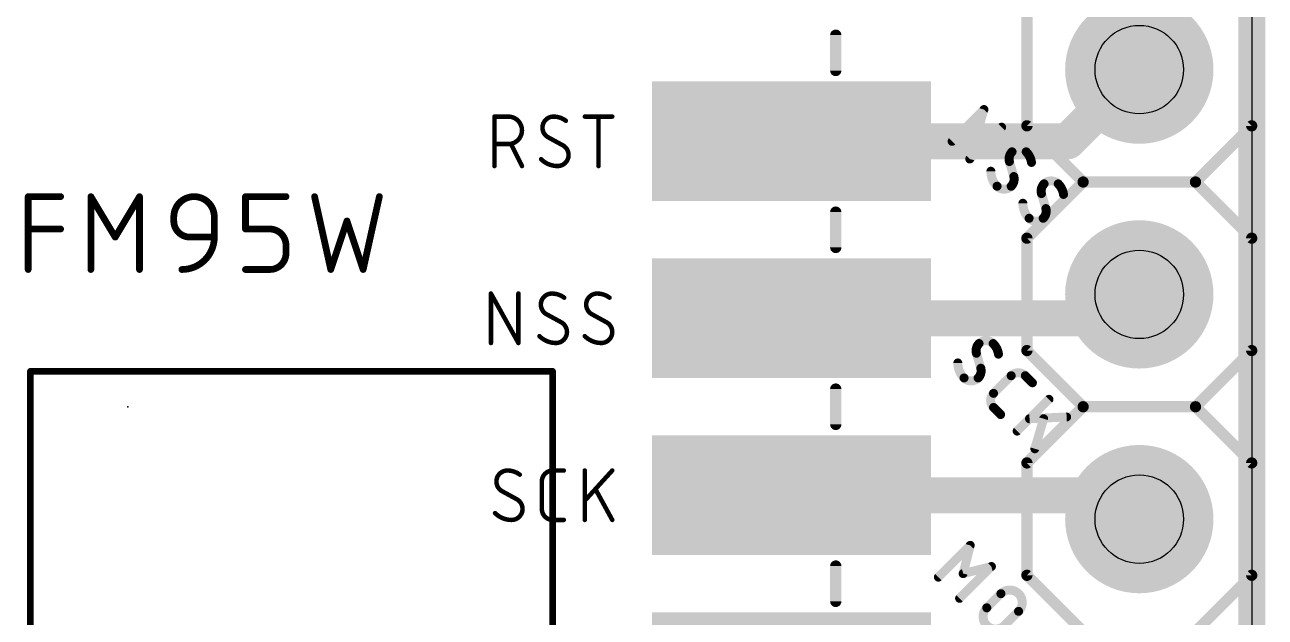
# Model space of a CAD drawing. Extents: x 37.9 to 63.7, y 29.1 to 56.
# Drawn here: x 49.64 to 63.65, y 36.99 to 43.69 of the extents above; entities that cross this region are included whole.
import ezdxf

# ---------------------------------------------------------------- set-up
doc = ezdxf.new("R2010")
doc.units = 0
for name, color, linetype in [('1', 12, 'CONTINUOUS'), ('16', 132, 'CONTINUOUS'), ('17', 122, 'CONTINUOUS'), ('20', 31, 'CONTINUOUS'), ('21', 251, 'CONTINUOUS'), ('22', 251, 'CONTINUOUS'), ('23', 53, 'CONTINUOUS'), ('29', 251, 'CONTINUOUS'), ('30', 251, 'CONTINUOUS'), ('31', 251, 'CONTINUOUS'), ('44', 251, 'CONTINUOUS'), ('51', 251, 'CONTINUOUS')]:
    doc.layers.add(name, color=color, linetype=linetype)

# ---------------------------------------------------------------- blocks, each defined once
blk = doc.blocks.new('RECT')
blk.add_solid([(-0.5, -0.5), (0.5, -0.5), (-0.5, 0.5), (0.5, 0.5)])
blk = doc.blocks.new('ROUNDP')
at = {"const_width": 0.5}
blk.add_lwpolyline([(0, -0.25, 1), (0, 0.25, 1), (0, -0.25)], format="xyb", dxfattribs=at)

msp = doc.modelspace()

# ---------------------------------------------------------------- linework, layer by layer
at = {"layer": '1'}
for points, const_width in [([(63.5, 49.53), (63.5, 29.21)], 0.3048), ([(61.4208, 42.37), (62.23, 43.1792)], 0.4064), ([(62.23, 43.18), (62.23, 43.1792)], 0.4064), ([(58.3, 42.37), (61.4208, 42.37)], 0.4064), ([(61.9608, 40.37), (62.23, 40.6392)], 0.4064), ([(62.23, 40.64), (62.23, 40.6392)], 0.4064), ([(58.3, 40.37), (61.9608, 40.37)], 0.4064), ([(58.3, 38.37), (61.96, 38.37)], 0.4064), ([(61.96, 38.37), (62.23, 38.1)], 0.4064)]:
    msp.add_lwpolyline(points, dxfattribs=dict(at, const_width=const_width))
at = {"layer": '1', "const_width": 0.2032}
for points in [[(62.3316, 43.18, 1), (62.1284, 43.18)], [(62.3018, 43.1074, 1), (62.1582, 43.251)], [(62.1284, 43.1792, 1), (62.3316, 43.1792)], [(58.3, 42.4716, 1), (58.3, 42.2684)], [(61.349, 42.4418, 1), (61.4926, 42.2982)], [(61.4208, 42.2684, 1), (61.4208, 42.4716)], [(62.3316, 40.64, 1), (62.1284, 40.64)], [(62.3018, 40.5674, 1), (62.1582, 40.711)], [(62.1284, 40.6392, 1), (62.3316, 40.6392)], [(58.3, 40.4716, 1), (58.3, 40.2684)], [(61.889, 40.4418, 1), (62.0326, 40.2982)], [(61.9608, 40.2684, 1), (61.9608, 40.4716)], [(58.3, 38.4716, 1), (58.3, 38.2684)], [(62.0318, 38.4418, 1), (61.8882, 38.2982)], [(61.96, 38.2684, 1), (61.96, 38.4716)], [(62.1582, 38.0282, 1), (62.3018, 38.1718)]]:
    msp.add_lwpolyline(points, format="xyb", dxfattribs=at)
at = {"layer": '16', "const_width": 0.3048}
msp.add_lwpolyline([(63.5, 49.53), (63.5, 29.21)], dxfattribs=at)
at = {"layer": '20'}
msp.add_line((63.5, 49.53), (63.5, 29.21), dxfattribs=at)
at = {"layer": '21'}
for points, const_width in [([(58.8, 43.17), (58.8, 43.57)], 0.127), ([(60.1147, 42.3699), (60.4739, 42.7291)], 0.1016), ([(60.4739, 42.7291), (60.3143, 42.1703)], 0.1016), ([(60.3143, 42.1703), (60.6735, 42.5296)], 0.1016), ([(60.812, 41.972), (60.7621, 42.1416)], 0.1016), ([(61.1741, 41.6099), (61.1242, 41.7795)], 0.1016), ([(58.8, 41.17), (58.8, 41.57)], 0.127), ([(60.439, 39.805), (60.3891, 39.9746)], 0.1016), ([(49.7, 33.87), (49.7, 39.77)], 0.0762), ([(49.7, 39.77), (55.6, 39.77)], 0.0762), ([(55.6, 39.77), (55.6, 33.87)], 0.0762), ([(60.5828, 39.5215), (60.7823, 39.721)], 0.1016), ([(60.942, 39.721), (61.0218, 39.6412)], 0.1016), ([(58.8, 39.17), (58.8, 39.57)], 0.127), ([(60.6626, 39.282), (60.5828, 39.3618)], 0.1016), ([(60.8498, 39.0948), (61.209, 39.4541)], 0.1016), ([(61.4085, 39.2545), (60.9895, 39.2345)], 0.1016), ([(61.0493, 38.8953), (61.1491, 39.2345)], 0.1016), ([(59.9601, 37.4445), (60.3193, 37.8037)], 0.1016), ([(60.3193, 37.8037), (60.2395, 37.4844)], 0.1016), ([(58.8, 37.17), (58.8, 37.57)], 0.127), ([(60.5588, 37.5643), (60.1996, 37.2051)], 0.1016), ([(60.2395, 37.4844), (60.5588, 37.5643)], 0.1016), ([(60.5066, 37.0976), (60.6662, 37.2573)], 0.1016), ([(60.8658, 37.0577), (60.7061, 36.898)], 0.1016)]:
    msp.add_lwpolyline(points, dxfattribs=dict(at, const_width=const_width))
for points, const_width in [([(58.8318, 43.57, 1), (58.7683, 43.57)], 0.0635), ([(58.7683, 43.17, 1), (58.8318, 43.17)], 0.0635), ([(60.4984, 42.7221, 1), (60.4495, 42.7361)], 0.0508), ([(60.4919, 42.7112, 1), (60.456, 42.7471)], 0.0508), ([(60.6915, 42.5116, 1), (60.6555, 42.5475)], 0.0508), ([(60.0968, 42.3879, 1), (60.1327, 42.3519)], 0.0508), ([(60.9517, 42.2514, 0.4142), (60.792, 42.2514)], 0.1016), ([(60.2963, 42.1883, 1), (60.3322, 42.1524)], 0.0508), ([(60.2899, 42.1773, 1), (60.3387, 42.1634)], 0.0508), ([(60.792, 42.2514, 0.2656), (60.7621, 42.1416)], 0.1016), ([(60.7865, 42.1488, 1), (60.7377, 42.1344)], 0.0508), ([(60.7741, 42.2693, 1), (60.81, 42.2334)], 0.0508), ([(60.81, 42.2334, 1), (60.7741, 42.2693)], 0.0508), ([(61.0115, 42.1316, 0.1623), (60.9517, 42.2514)], 0.1016), ([(60.9696, 42.2693, 1), (60.9337, 42.2334)], 0.0508), ([(60.9337, 42.2334, 1), (60.9696, 42.2693)], 0.0508), ([(60.578, 42.0317, 1), (60.5272, 42.032)], 0.0508), ([(60.5526, 42.0318, 0.2), (60.6224, 41.8622)], 0.1016), ([(60.7375, 42.1353, 1), (60.7867, 42.148)], 0.0508), ([(60.9864, 42.128, 1), (61.0367, 42.1352)], 0.0508), ([(60.6404, 41.8802, 1), (60.6044, 41.8443)], 0.0508), ([(60.6224, 41.8622, 0.4142), (60.7821, 41.8622)], 0.1016), ([(60.7821, 41.8622, 0.2656), (60.812, 41.972)], 0.1016), ([(60.8, 41.8443, 1), (60.7641, 41.8802)], 0.0508), ([(60.8366, 41.9783, 1), (60.7874, 41.9656)], 0.0508), ([(60.7876, 41.9648, 1), (60.8363, 41.9791)], 0.0508), ([(61.1541, 41.8893, 0.2656), (61.1242, 41.7795)], 0.1016), ([(61.3138, 41.8893, 0.4142), (61.1541, 41.8893)], 0.1016), ([(61.1361, 41.9072, 1), (61.1721, 41.8713)], 0.0508), ([(61.1721, 41.8713, 1), (61.1361, 41.9072)], 0.0508), ([(61.3736, 41.7695, 0.1623), (61.3138, 41.8893)], 0.1016), ([(61.3317, 41.9072, 1), (61.2958, 41.8713)], 0.0508), ([(61.2958, 41.8713, 1), (61.3317, 41.9072)], 0.0508), ([(60.6044, 41.8443, 1), (60.6404, 41.8802)], 0.0508), ([(60.7641, 41.8802, 1), (60.8, 41.8443)], 0.0508), ([(61.1485, 41.7867, 1), (61.0998, 41.7724)], 0.0508), ([(61.0996, 41.7732, 1), (61.1488, 41.7859)], 0.0508), ([(61.3485, 41.766, 1), (61.3988, 41.7731)], 0.0508), ([(58.8318, 41.57, 1), (58.7683, 41.57)], 0.0635), ([(60.9146, 41.6698, 0.2), (60.9845, 41.5001)], 0.1016), ([(60.94, 41.6697, 1), (60.8892, 41.6699)], 0.0508), ([(61.1441, 41.5001, 0.2656), (61.1741, 41.6099)], 0.1016), ([(61.1987, 41.6163, 1), (61.1495, 41.6035)], 0.0508), ([(61.1497, 41.6027, 1), (61.1984, 41.6171)], 0.0508), ([(60.9845, 41.5001, 0.4142), (61.1441, 41.5001)], 0.1016), ([(61.0024, 41.5181, 1), (60.9665, 41.4822)], 0.0508), ([(60.9665, 41.4822, 1), (61.0024, 41.5181)], 0.0508), ([(61.1262, 41.5181, 1), (61.1621, 41.4822)], 0.0508), ([(61.1621, 41.4822, 1), (61.1262, 41.5181)], 0.0508), ([(58.7683, 41.17, 1), (58.8318, 41.17)], 0.0635), ([(60.4191, 40.0843, 0.2656), (60.3891, 39.9746)], 0.1016), ([(60.5787, 40.0843, 0.4142), (60.4191, 40.0843)], 0.1016), ([(60.4011, 40.1023, 1), (60.437, 40.0664)], 0.0508), ([(60.437, 40.0664, 1), (60.4011, 40.1023)], 0.0508), ([(60.5967, 40.1023, 1), (60.5607, 40.0664)], 0.0508), ([(60.6386, 39.9646, 0.1623), (60.5787, 40.0843)], 0.1016), ([(60.5607, 40.0664, 1), (60.5967, 40.1023)], 0.0508), ([(60.4135, 39.9818, 1), (60.3647, 39.9674)], 0.0508), ([(60.3645, 39.9682, 1), (60.4137, 39.9809)], 0.0508), ([(60.6134, 39.961, 1), (60.6637, 39.9682)], 0.0508), ([(49.7191, 39.77, 1), (49.681, 39.77)], 0.0381), ([(49.7, 39.7891, 1), (49.7, 39.751)], 0.0381), ([(55.6191, 39.77, 1), (55.581, 39.77)], 0.0381), ([(55.6, 39.751, 1), (55.6, 39.7891)], 0.0381), ([(60.1796, 39.8648, 0.2), (60.2494, 39.6952)], 0.1016), ([(60.205, 39.8647, 1), (60.1542, 39.8649)], 0.0508), ([(60.4091, 39.6952, 0.2656), (60.439, 39.805)], 0.1016), ([(60.4636, 39.8113, 1), (60.4144, 39.7986)], 0.0508), ([(60.4146, 39.7978, 1), (60.4634, 39.8121)], 0.0508), ([(60.2494, 39.6952, 0.4142), (60.4091, 39.6952)], 0.1016), ([(60.2674, 39.7132, 1), (60.2315, 39.6772)], 0.0508), ([(60.2315, 39.6772, 1), (60.2674, 39.7132)], 0.0508), ([(60.3911, 39.7132, 1), (60.427, 39.6772)], 0.0508), ([(60.427, 39.6772, 1), (60.3911, 39.7132)], 0.0508), ([(60.942, 39.721, 0.4142), (60.7823, 39.721)], 0.1016), ([(60.7644, 39.739, 1), (60.8003, 39.7031)], 0.0508), ([(60.8003, 39.7031, 1), (60.7644, 39.739)], 0.0508), ([(60.96, 39.739, 1), (60.924, 39.7031)], 0.0508), ([(60.924, 39.7031, 1), (60.96, 39.739)], 0.0508), ([(61.0039, 39.6233, 1), (61.0398, 39.6592)], 0.0508), ([(58.8318, 39.57, 1), (58.7683, 39.57)], 0.0635), ([(60.5828, 39.5215, 0.4142), (60.5828, 39.3618)], 0.1016), ([(60.5648, 39.5394, 1), (60.6007, 39.5035)], 0.0508), ([(60.6007, 39.5035, 1), (60.5648, 39.5394)], 0.0508), ([(60.6007, 39.3798, 1), (60.5648, 39.3439)], 0.0508), ([(60.5648, 39.3439, 1), (60.6007, 39.3798)], 0.0508), ([(61.2269, 39.4361, 1), (61.191, 39.472)], 0.0508), ([(60.6446, 39.2641, 1), (60.6806, 39.3)], 0.0508), ([(60.9883, 39.2599, 1), (60.9907, 39.2092)], 0.0508), ([(61.1735, 39.2274, 1), (61.1247, 39.2417)], 0.0508), ([(61.4097, 39.2291, 1), (61.4073, 39.2799)], 0.0508), ([(58.7683, 39.17, 1), (58.8318, 39.17)], 0.0635), ([(60.8318, 39.1128, 1), (60.8677, 39.0769)], 0.0508), ([(61.025, 38.9025, 1), (61.0737, 38.8881)], 0.0508), ([(60.344, 37.7976, 1), (60.2947, 37.8099)], 0.0508), ([(60.3373, 37.7858, 1), (60.3014, 37.8217)], 0.0508), ([(58.8318, 37.57, 1), (58.7683, 37.57)], 0.0635), ([(60.5767, 37.5463, 1), (60.5408, 37.5822)], 0.0508), ([(60.5649, 37.5396, 1), (60.5526, 37.5889)], 0.0508), ([(59.9421, 37.4625, 1), (59.9781, 37.4266)], 0.0508), ([(60.2333, 37.5091, 1), (60.2456, 37.4598)], 0.0508), ([(60.2148, 37.4906, 1), (60.2641, 37.4783)], 0.0508), ([(60.8658, 37.0577, 1), (60.6662, 37.2573)], 0.1016), ([(60.6483, 37.2752, 1), (60.6842, 37.2393)], 0.0508), ([(60.6842, 37.2393, 1), (60.6483, 37.2752)], 0.0508), ([(58.7683, 37.17, 1), (58.8318, 37.17)], 0.0635), ([(60.1816, 37.223, 1), (60.2175, 37.1871)], 0.0508), ([(60.5066, 37.0976, 1), (60.7061, 36.898)], 0.1016), ([(60.5245, 37.0796, 1), (60.4886, 37.1156)], 0.0508), ([(60.4886, 37.1156, 1), (60.5245, 37.0796)], 0.0508), ([(60.8478, 37.0757, 1), (60.8837, 37.0397)], 0.0508), ([(60.8837, 37.0397, 1), (60.8478, 37.0757)], 0.0508)]:
    msp.add_lwpolyline(points, format="xyb", dxfattribs=dict(at, const_width=const_width))
at = {"layer": '22', "const_width": 0.127}
for points in [[(60.96, 42.545), (60.96, 43.815)], [(63.5, 43.815), (63.5, 42.545)], [(61.595, 41.91), (60.96, 42.545)], [(63.5, 42.545), (62.865, 41.91)], [(61.595, 41.91), (60.96, 41.275)], [(62.865, 41.91), (61.595, 41.91)], [(63.5, 41.275), (62.865, 41.91)], [(60.96, 40.005), (60.96, 41.275)], [(63.5, 41.275), (63.5, 40.005)], [(61.595, 39.37), (60.96, 40.005)], [(63.5, 40.005), (62.865, 39.37)], [(60.96, 38.735), (61.595, 39.37)], [(62.865, 39.37), (61.595, 39.37)], [(62.865, 39.37), (63.5, 38.735)], [(60.96, 37.465), (60.96, 38.735)], [(63.5, 38.735), (63.5, 37.465)], [(61.595, 36.83), (60.96, 37.465)], [(63.5, 37.465), (62.865, 36.83)]]:
    msp.add_lwpolyline(points, dxfattribs=at)
at = {"layer": '22', "const_width": 0.0635}
for points in [[(60.9825, 42.5675, 1), (60.9375, 42.5225)], [(63.5225, 42.5225, 1), (63.4775, 42.5675)], [(60.9282, 42.545, 1), (60.9918, 42.545)], [(63.4682, 42.545, 1), (63.5318, 42.545)], [(61.595, 41.9418, 1), (61.595, 41.8783)], [(61.6175, 41.8875, 1), (61.5725, 41.9325)], [(61.5725, 41.8875, 1), (61.6175, 41.9325)], [(62.8875, 41.9325, 1), (62.8425, 41.8875)], [(62.8425, 41.9325, 1), (62.8875, 41.8875)], [(62.865, 41.8783, 1), (62.865, 41.9418)], [(60.9918, 41.275, 1), (60.9282, 41.275)], [(60.9375, 41.2975, 1), (60.9825, 41.2525)], [(63.5318, 41.275, 1), (63.4682, 41.275)], [(63.4775, 41.2525, 1), (63.5225, 41.2975)], [(60.9825, 40.0275, 1), (60.9375, 39.9825)], [(60.9282, 40.005, 1), (60.9918, 40.005)], [(63.4682, 40.005, 1), (63.5318, 40.005)], [(63.5225, 39.9825, 1), (63.4775, 40.0275)], [(61.595, 39.4018, 1), (61.595, 39.3383)], [(61.6175, 39.3475, 1), (61.5725, 39.3925)], [(61.5725, 39.3475, 1), (61.6175, 39.3925)], [(62.8875, 39.3925, 1), (62.8425, 39.3475)], [(62.8425, 39.3925, 1), (62.8875, 39.3475)], [(62.865, 39.3383, 1), (62.865, 39.4018)], [(60.9918, 38.735, 1), (60.9282, 38.735)], [(60.9375, 38.7575, 1), (60.9825, 38.7125)], [(63.5318, 38.735, 1), (63.4682, 38.735)], [(63.4775, 38.7125, 1), (63.5225, 38.7575)], [(60.9825, 37.4875, 1), (60.9375, 37.4425)], [(60.9282, 37.465, 1), (60.9918, 37.465)], [(63.4682, 37.465, 1), (63.5318, 37.465)], [(63.5225, 37.4425, 1), (63.4775, 37.4875)]]:
    msp.add_lwpolyline(points, format="xyb", dxfattribs=at)
at = {"layer": '23'}
msp.add_point((50.8, 39.37), dxfattribs=at)
at = {"layer": '44'}
for centre in [(62.23, 43.18), (62.23, 40.64), (62.23, 38.1)]:
    msp.add_circle(centre, 0.5, dxfattribs=at)
at = {"layer": '51'}
for points, const_width in [([(54.9436, 42.0906), (54.9436, 42.6494)], 0.0508), ([(54.9436, 42.6494), (55.0989, 42.6494)], 0.0508), ([(55.9642, 42.6494), (56.2746, 42.6494)], 0.0508), ([(56.1194, 42.0906), (56.1194, 42.6494)], 0.0508), ([(55.0989, 42.339), (54.9436, 42.339)], 0.0508), ([(55.2541, 42.0906), (55.1299, 42.339)], 0.0508), ([(55.7187, 42.3234), (55.548, 42.4166)], 0.0508), ([(49.6746, 40.9211), (49.6746, 41.7449)], 0.0762), ([(49.6746, 41.7449), (50.0407, 41.7449)], 0.0762), ([(50.3832, 40.9211), (50.3832, 41.7449)], 0.0762), ([(50.3832, 41.7449), (50.6578, 41.2872)], 0.0762), ([(50.6578, 41.2872), (50.9324, 41.7449)], 0.0762), ([(50.9324, 41.7449), (50.9324, 40.9211)], 0.0762), ([(52.1299, 41.3788), (52.1299, 41.7449)], 0.0762), ([(52.1299, 41.7449), (52.5876, 41.7449)], 0.0762), ([(52.9106, 41.7449), (53.0937, 40.9211)], 0.0762), ([(53.4598, 40.9211), (53.6429, 41.7449)], 0.0762), ([(51.3199, 41.4703), (51.3199, 41.5161)], 0.0762), ([(51.7776, 41.5161), (51.7776, 41.2872)], 0.0762), ([(53.0937, 40.9211), (53.2768, 41.4703)], 0.0762), ([(53.2768, 41.4703), (53.4598, 40.9211)], 0.0762), ([(49.6746, 41.3788), (50.0407, 41.3788)], 0.0762), ([(52.4045, 41.3788), (52.1299, 41.3788)], 0.0762), ([(51.7776, 41.2872), (51.503, 41.2872)], 0.0762), ([(52.5876, 41.1042), (52.5876, 41.1957)], 0.0762), ([(52.1299, 40.9211), (52.4045, 40.9211)], 0.0762), ([(54.9035, 40.0906), (54.9035, 40.6494)], 0.0508), ([(54.9035, 40.6494), (55.2139, 40.0906)], 0.0508), ([(55.2139, 40.0906), (55.2139, 40.6494)], 0.0508), ([(55.7004, 40.3234), (55.5297, 40.4166)], 0.0508), ([(56.2125, 40.3234), (56.0418, 40.4166)], 0.0508), ([(55.4788, 38.2148), (55.4788, 38.5252)], 0.0508), ([(55.6029, 38.6494), (55.7271, 38.6494)], 0.0508), ([(55.9642, 38.0906), (55.9642, 38.6494)], 0.0508), ([(56.2746, 38.6494), (55.9642, 38.3079)], 0.0508), ([(55.1984, 38.3234), (55.0276, 38.4166)], 0.0508), ([(56.2746, 38.0906), (56.0883, 38.4321)], 0.0508), ([(55.7271, 38.0906), (55.6029, 38.0906)], 0.0508)]:
    msp.add_lwpolyline(points, dxfattribs=dict(at, const_width=const_width))
for points, const_width in [([(54.9563, 42.6494, 1), (54.9309, 42.6494)], 0.0254), ([(54.9436, 42.6621, 1), (54.9436, 42.6367)], 0.0254), ([(55.0989, 42.339, 1), (55.0989, 42.6494)], 0.0508), ([(55.0989, 42.6621, 1), (55.0989, 42.6367)], 0.0254), ([(55.0989, 42.6367, 1), (55.0989, 42.6621)], 0.0254), ([(55.6101, 42.6494, 0.4142), (55.4859, 42.5252)], 0.0508), ([(55.7498, 42.6028, 0.1623), (55.6101, 42.6494)], 0.0508), ([(55.6101, 42.6621, 1), (55.6101, 42.6367)], 0.0254), ([(55.6101, 42.6367, 1), (55.6101, 42.6621)], 0.0254), ([(55.7422, 42.5927, 1), (55.7574, 42.613)], 0.0254), ([(55.9642, 42.6621, 1), (55.9642, 42.6367)], 0.0254), ([(56.1321, 42.6494, 1), (56.1067, 42.6494)], 0.0254), ([(56.2746, 42.6367, 1), (56.2746, 42.6621)], 0.0254), ([(55.4859, 42.5252, 0.2656), (55.548, 42.4166)], 0.0508), ([(55.4986, 42.5252, 1), (55.4732, 42.5252)], 0.0254), ([(55.4732, 42.5252, 1), (55.4986, 42.5252)], 0.0254), ([(54.9436, 42.3517, 1), (54.9436, 42.3263)], 0.0254), ([(55.0989, 42.3517, 1), (55.0989, 42.3263)], 0.0254), ([(55.0989, 42.3263, 1), (55.0989, 42.3517)], 0.0254), ([(55.1413, 42.3446, 1), (55.1185, 42.3333)], 0.0254), ([(55.5541, 42.4277, 1), (55.5419, 42.4054)], 0.0254), ([(55.5415, 42.4056, 1), (55.5544, 42.4275)], 0.0254), ([(55.7252, 42.3344, 1), (55.7123, 42.3125)], 0.0254), ([(55.7808, 42.2148, 0.2656), (55.7187, 42.3234)], 0.0508), ([(55.7127, 42.3123, 1), (55.7248, 42.3346)], 0.0254), ([(55.4704, 42.1682, 0.2), (55.6566, 42.0906)], 0.0508), ([(55.4794, 42.1772, 1), (55.4614, 42.1593)], 0.0254), ([(55.6566, 42.0906, 0.4142), (55.7808, 42.2148)], 0.0508), ([(55.7935, 42.2148, 1), (55.7681, 42.2148)], 0.0254), ([(55.7681, 42.2148, 1), (55.7935, 42.2148)], 0.0254), ([(54.9309, 42.0906, 1), (54.9563, 42.0906)], 0.0254), ([(55.2427, 42.0849, 1), (55.2654, 42.0963)], 0.0254), ([(55.6566, 42.1033, 1), (55.6566, 42.0779)], 0.0254), ([(55.6566, 42.0779, 1), (55.6566, 42.1033)], 0.0254), ([(56.1067, 42.0906, 1), (56.1321, 42.0906)], 0.0254), ([(49.6746, 41.764, 1), (49.6746, 41.7259)], 0.0381), ([(49.6936, 41.7449, 1), (49.6555, 41.7449)], 0.0381), ([(50.0407, 41.7259, 1), (50.0407, 41.764)], 0.0381), ([(50.3995, 41.7547, 1), (50.3668, 41.7351)], 0.0381), ([(50.4022, 41.7449, 1), (50.3641, 41.7449)], 0.0381), ([(50.9514, 41.7449, 1), (50.9133, 41.7449)], 0.0381), ([(50.9487, 41.7351, 1), (50.916, 41.7547)], 0.0381), ([(51.7776, 41.5161, 1), (51.3199, 41.5161)], 0.0762), ([(52.1299, 41.764, 1), (52.1299, 41.7259)], 0.0381), ([(52.149, 41.7449, 1), (52.1109, 41.7449)], 0.0381), ([(52.5876, 41.7259, 1), (52.5876, 41.764)], 0.0381), ([(52.9292, 41.749, 1), (52.892, 41.7408)], 0.0381), ([(53.6615, 41.7408, 1), (53.6243, 41.749)], 0.0381), ([(51.339, 41.5161, 1), (51.3009, 41.5161)], 0.0381), ([(51.3009, 41.5161, 1), (51.339, 41.5161)], 0.0381), ([(51.3199, 41.4703, 0.4142), (51.503, 41.2872)], 0.0762), ([(51.339, 41.4703, 1), (51.3009, 41.4703)], 0.0381), ([(51.3009, 41.4703, 1), (51.339, 41.4703)], 0.0381), ([(51.7967, 41.5161, 1), (51.7586, 41.5161)], 0.0381), ([(51.7586, 41.5161, 1), (51.7967, 41.5161)], 0.0381), ([(53.2948, 41.4763, 1), (53.2587, 41.4643)], 0.0381), ([(53.2948, 41.4643, 1), (53.2587, 41.4763)], 0.0381), ([(49.6746, 41.3978, 1), (49.6746, 41.3597)], 0.0381), ([(50.0407, 41.3597, 1), (50.0407, 41.3978)], 0.0381), ([(52.1299, 41.3978, 1), (52.1299, 41.3597)], 0.0381), ([(52.1109, 41.3788, 1), (52.149, 41.3788)], 0.0381), ([(52.5876, 41.1957, 0.4142), (52.4045, 41.3788)], 0.0762), ([(52.4045, 41.3978, 1), (52.4045, 41.3597)], 0.0381), ([(52.4045, 41.3597, 1), (52.4045, 41.3978)], 0.0381), ([(50.6414, 41.297, 1), (50.6741, 41.2774)], 0.0381), ([(50.6414, 41.2774, 1), (50.6741, 41.297)], 0.0381), ([(51.4115, 40.9211, 0.4142), (51.7776, 41.2872)], 0.0762), ([(51.503, 41.3063, 1), (51.503, 41.2682)], 0.0381), ([(51.503, 41.2682, 1), (51.503, 41.3063)], 0.0381), ([(51.7967, 41.2872, 1), (51.7586, 41.2872)], 0.0381), ([(51.7586, 41.2872, 1), (51.7967, 41.2872)], 0.0381), ([(51.7776, 41.2682, 1), (51.7776, 41.3063)], 0.0381), ([(52.6067, 41.1957, 1), (52.5686, 41.1957)], 0.0381), ([(52.5686, 41.1957, 1), (52.6067, 41.1957)], 0.0381), ([(52.4045, 40.9211, 0.4142), (52.5876, 41.1042)], 0.0762), ([(52.6066, 41.1042, 1), (52.5686, 41.1042)], 0.0381), ([(52.5686, 41.1042, 1), (52.6067, 41.1042)], 0.0381), ([(49.6555, 40.9211, 1), (49.6936, 40.9211)], 0.0381), ([(50.3641, 40.9211, 1), (50.4022, 40.9211)], 0.0381), ([(50.9133, 40.9211, 1), (50.9514, 40.9211)], 0.0381), ([(51.4115, 40.9401, 1), (51.4115, 40.902)], 0.0381), ([(52.1299, 40.9402, 1), (52.1299, 40.9021)], 0.0381), ([(52.4045, 40.9402, 1), (52.4045, 40.9021)], 0.0381), ([(52.4045, 40.9021, 1), (52.4045, 40.9402)], 0.0381), ([(53.0756, 40.9271, 1), (53.1118, 40.9151)], 0.0381), ([(53.0751, 40.917, 1), (53.1123, 40.9252)], 0.0381), ([(53.4412, 40.9252, 1), (53.4784, 40.917)], 0.0381), ([(53.4418, 40.9151, 1), (53.4779, 40.9271)], 0.0381), ([(54.9162, 40.6494, 1), (54.8908, 40.6494)], 0.0254), ([(54.9146, 40.6556, 1), (54.8924, 40.6432)], 0.0254), ([(55.2266, 40.6494, 1), (55.2012, 40.6494)], 0.0254), ([(55.5918, 40.6494, 0.4142), (55.4676, 40.5252)], 0.0508), ([(55.7315, 40.6028, 0.1623), (55.5918, 40.6494)], 0.0508), ([(55.5918, 40.6621, 1), (55.5918, 40.6367)], 0.0254), ([(55.5918, 40.6367, 1), (55.5918, 40.6621)], 0.0254), ([(56.1039, 40.6494, 0.4142), (55.9797, 40.5252)], 0.0508), ([(56.2436, 40.6028, 0.1623), (56.1039, 40.6494)], 0.0508), ([(56.1039, 40.6621, 1), (56.1039, 40.6367)], 0.0254), ([(56.1039, 40.6367, 1), (56.1039, 40.6621)], 0.0254), ([(55.4676, 40.5252, 0.2656), (55.5297, 40.4166)], 0.0508), ([(55.4803, 40.5252, 1), (55.4549, 40.5252)], 0.0254), ([(55.4549, 40.5252, 1), (55.4803, 40.5252)], 0.0254), ([(55.7239, 40.5927, 1), (55.7391, 40.613)], 0.0254), ([(55.9797, 40.5252, 0.2656), (56.0418, 40.4166)], 0.0508), ([(55.9924, 40.5252, 1), (55.967, 40.5252)], 0.0254), ([(55.967, 40.5252, 1), (55.9924, 40.5252)], 0.0254), ([(56.2359, 40.5927, 1), (56.2512, 40.613)], 0.0254), ([(55.5358, 40.4277, 1), (55.5236, 40.4054)], 0.0254), ([(55.5233, 40.4056, 1), (55.5362, 40.4275)], 0.0254), ([(56.0478, 40.4277, 1), (56.0357, 40.4054)], 0.0254), ([(56.0353, 40.4056, 1), (56.0482, 40.4275)], 0.0254), ([(55.6384, 40.0906, 0.4142), (55.7625, 40.2148)], 0.0508), ([(55.7069, 40.3344, 1), (55.694, 40.3125)], 0.0254), ([(55.7625, 40.2148, 0.2656), (55.7004, 40.3234)], 0.0508), ([(55.6944, 40.3123, 1), (55.7065, 40.3346)], 0.0254), ([(55.7752, 40.2148, 1), (55.7498, 40.2148)], 0.0254), ([(55.7498, 40.2148, 1), (55.7752, 40.2148)], 0.0254), ([(56.1504, 40.0906, 0.4142), (56.2746, 40.2148)], 0.0508), ([(56.219, 40.3344, 1), (56.2061, 40.3125)], 0.0254), ([(56.2746, 40.2148, 0.2656), (56.2125, 40.3234)], 0.0508), ([(56.2064, 40.3123, 1), (56.2186, 40.3346)], 0.0254), ([(56.2873, 40.2148, 1), (56.2619, 40.2148)], 0.0254), ([(56.2619, 40.2148, 1), (56.2873, 40.2148)], 0.0254), ([(54.8908, 40.0906, 1), (54.9162, 40.0906)], 0.0254), ([(55.2012, 40.0906, 1), (55.2266, 40.0906)], 0.0254), ([(55.2028, 40.0844, 1), (55.225, 40.0968)], 0.0254), ([(55.4521, 40.1682, 0.2), (55.6384, 40.0906)], 0.0508), ([(55.4611, 40.1772, 1), (55.4431, 40.1593)], 0.0254), ([(55.6384, 40.1033, 1), (55.6384, 40.0779)], 0.0254), ([(55.6384, 40.0779, 1), (55.6384, 40.1033)], 0.0254), ([(55.9732, 40.1772, 1), (55.9551, 40.1593)], 0.0254), ([(55.9642, 40.1682, 0.2), (56.1504, 40.0906)], 0.0508), ([(56.1504, 40.1033, 1), (56.1504, 40.0779)], 0.0254), ([(56.1504, 40.0779, 1), (56.1504, 40.1033)], 0.0254), ([(55.0897, 38.6494, 0.4142), (54.9656, 38.5252)], 0.0508), ([(54.9656, 38.5252, 0.2656), (55.0276, 38.4166)], 0.0508), ([(54.9782, 38.5252, 1), (54.9529, 38.5252)], 0.0254), ([(55.2294, 38.6028, 0.1623), (55.0897, 38.6494)], 0.0508), ([(55.0897, 38.6621, 1), (55.0897, 38.6367)], 0.0254), ([(55.0897, 38.6367, 1), (55.0897, 38.6621)], 0.0254), ([(55.2218, 38.5927, 1), (55.237, 38.613)], 0.0254), ([(55.6029, 38.6494, 0.4142), (55.4788, 38.5252)], 0.0508), ([(55.4915, 38.5252, 1), (55.4661, 38.5252)], 0.0254), ([(55.6029, 38.6621, 1), (55.6029, 38.6367)], 0.0254), ([(55.6029, 38.6367, 1), (55.6029, 38.6621)], 0.0254), ([(55.7271, 38.6367, 1), (55.7271, 38.6621)], 0.0254), ([(55.9769, 38.6494, 1), (55.9515, 38.6494)], 0.0254), ([(56.284, 38.6409, 1), (56.2652, 38.6579)], 0.0254), ([(54.9528, 38.5252, 1), (54.9783, 38.5252)], 0.0254), ([(55.0337, 38.4277, 1), (55.0216, 38.4054)], 0.0254), ([(55.0212, 38.4056, 1), (55.0341, 38.4275)], 0.0254), ([(55.4661, 38.5252, 1), (55.4915, 38.5252)], 0.0254), ([(56.0995, 38.4382, 1), (56.0772, 38.426)], 0.0254), ([(55.2048, 38.3344, 1), (55.1919, 38.3125)], 0.0254), ([(55.2605, 38.2148, 0.2656), (55.1984, 38.3234)], 0.0508), ([(55.1923, 38.3123, 1), (55.2045, 38.3346)], 0.0254), ([(55.9548, 38.3165, 1), (55.9736, 38.2994)], 0.0254), ([(54.95, 38.1682, 0.2), (55.1363, 38.0906)], 0.0508), ([(54.959, 38.1772, 1), (54.941, 38.1593)], 0.0254), ([(55.1363, 38.0906, 0.4142), (55.2605, 38.2148)], 0.0508), ([(55.2732, 38.2148, 1), (55.2478, 38.2148)], 0.0254), ([(55.2478, 38.2148, 1), (55.2732, 38.2148)], 0.0254), ([(55.4788, 38.2148, 0.4142), (55.6029, 38.0906)], 0.0508), ([(55.4915, 38.2148, 1), (55.4661, 38.2148)], 0.0254), ([(55.4661, 38.2148, 1), (55.4915, 38.2148)], 0.0254), ([(55.1363, 38.1033, 1), (55.1363, 38.0779)], 0.0254), ([(55.1363, 38.0779, 1), (55.1363, 38.1033)], 0.0254), ([(55.6029, 38.1033, 1), (55.6029, 38.0779)], 0.0254), ([(55.6029, 38.0779, 1), (55.6029, 38.1033)], 0.0254), ([(55.7271, 38.0779, 1), (55.7271, 38.1033)], 0.0254), ([(55.9515, 38.0906, 1), (55.9769, 38.0906)], 0.0254), ([(56.2635, 38.0845, 1), (56.2857, 38.0967)], 0.0254)]:
    msp.add_lwpolyline(points, format="xyb", dxfattribs=dict(at, const_width=const_width))

# ---------------------------------------------------------------- block references
at = {"layer": '1', "xscale": 3, "yscale": 1.2, "rotation": 180}
for p in [(58.3, 42.37), (58.3, 40.37), (58.3, 38.37)]:
    msp.add_blockref('RECT', p, dxfattribs=at)
at = {"layer": '17', "xscale": 1.524, "yscale": 1.524}
for p in [(62.23, 43.18), (62.23, 43.18), (62.23, 40.64), (62.23, 40.64), (62.23, 38.1), (62.23, 38.1)]:
    msp.add_blockref('ROUNDP', p, dxfattribs=at)
at = {"layer": '29', "xscale": 1.6764, "yscale": 1.6764}
for p in [(62.23, 43.18), (62.23, 40.64), (62.23, 38.1)]:
    msp.add_blockref('ROUNDP', p, dxfattribs=at)
at = {"layer": '29', "xscale": 3.1524, "yscale": 1.3524, "rotation": 180}
for p in [(58.3, 42.37), (58.3, 40.37), (58.3, 38.37), (58.3, 36.37)]:
    msp.add_blockref('RECT', p, dxfattribs=at)
at = {"layer": '30', "xscale": 1.6764, "yscale": 1.6764}
for p in [(62.23, 43.18), (62.23, 40.64), (62.23, 38.1)]:
    msp.add_blockref('ROUNDP', p, dxfattribs=at)
at = {"layer": '31', "xscale": 3, "yscale": 1.2, "rotation": 180}
for p in [(58.3, 42.37), (58.3, 40.37), (58.3, 38.37)]:
    msp.add_blockref('RECT', p, dxfattribs=at)
at = {"layer": '51', "xscale": 0.508, "yscale": 0.508, "rotation": 270}
for p in [(62.23, 43.18), (62.23, 40.64), (62.23, 38.1)]:
    msp.add_blockref('RECT', p, dxfattribs=at)

doc.saveas('drawing.dxf')
